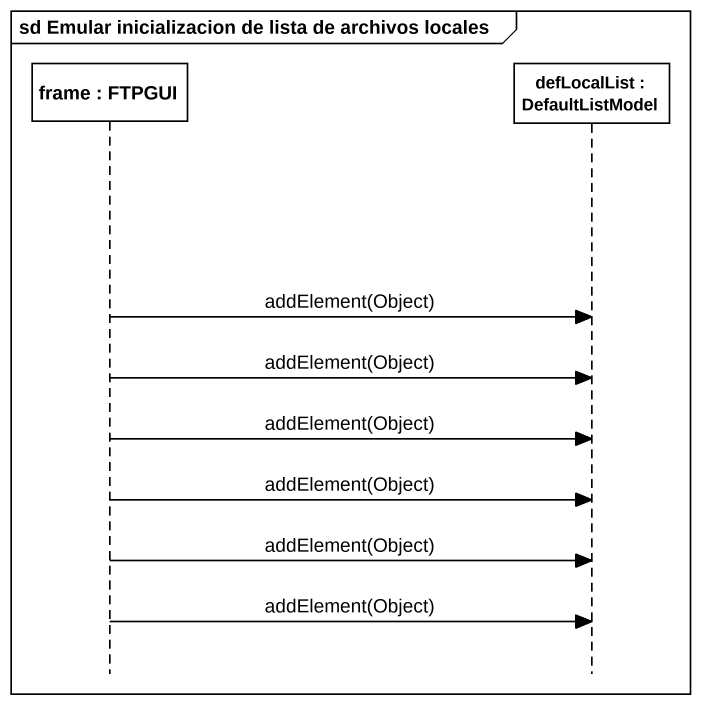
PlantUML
@startuml
mainframe sd Emular inicializacion de lista de archivos locales
hide footbox
participant "frame : FTPGUI" as frame_
participant "defLocalList : DefaultListModel" as defLocalList

frame_ -> defLocalList : addElement(Object)
frame_ -> defLocalList : addElement(Object)
frame_ -> defLocalList : addElement(Object)
frame_ -> defLocalList : addElement(Object)
frame_ -> defLocalList : addElement(Object)
frame_ -> defLocalList : addElement(Object)
@enduml
